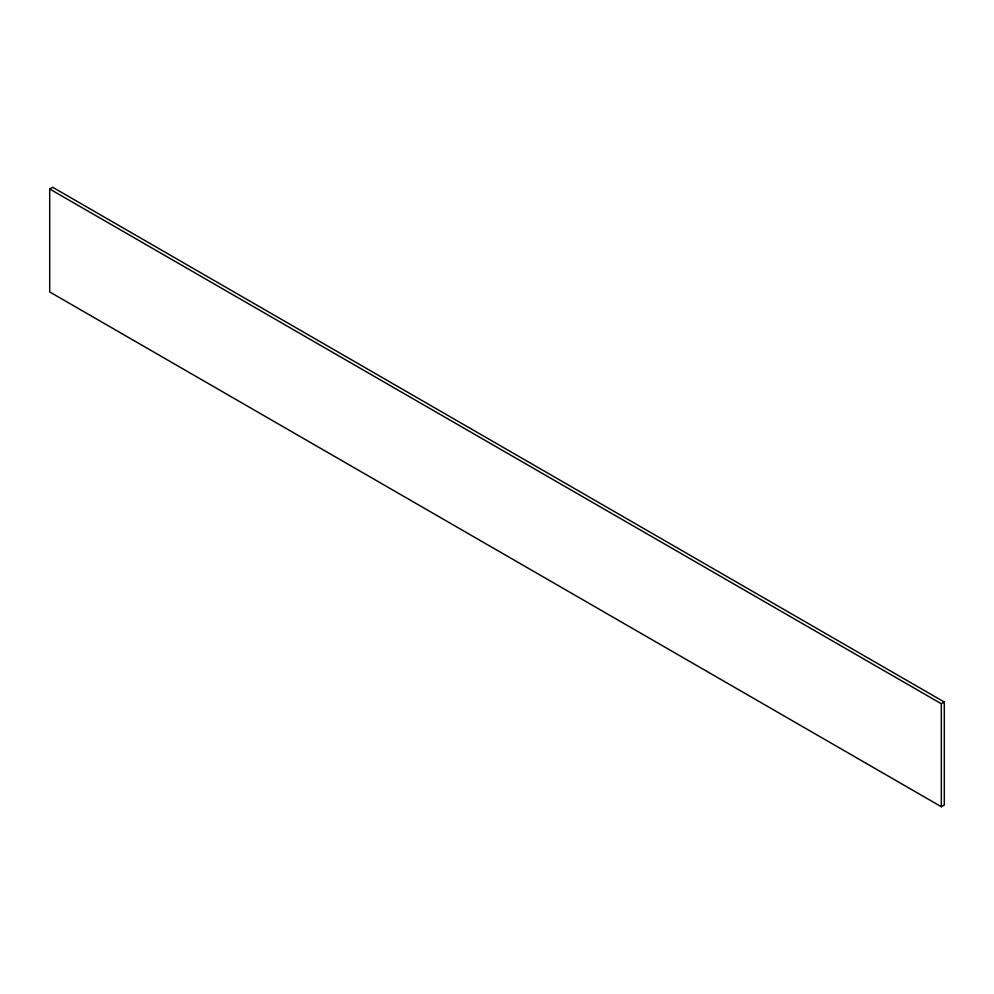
<?xml version="1.0" encoding="UTF-8"?>
<svg xmlns="http://www.w3.org/2000/svg" width="994" height="994" viewBox="0 0 994 994"><rect width="100%" height="100%" fill="white"/><g stroke="black" fill="none" stroke-linecap="round" stroke-linejoin="round"><path stroke-width="1.49" d="M49.7 188.997L52.67 187.27L944.3 702.05L944.3 805.003L941.33 806.73L49.7 291.95L49.7 188.997L941.33 703.764L944.3 702.05M941.33 703.764L941.33 806.73"/></g></svg>
